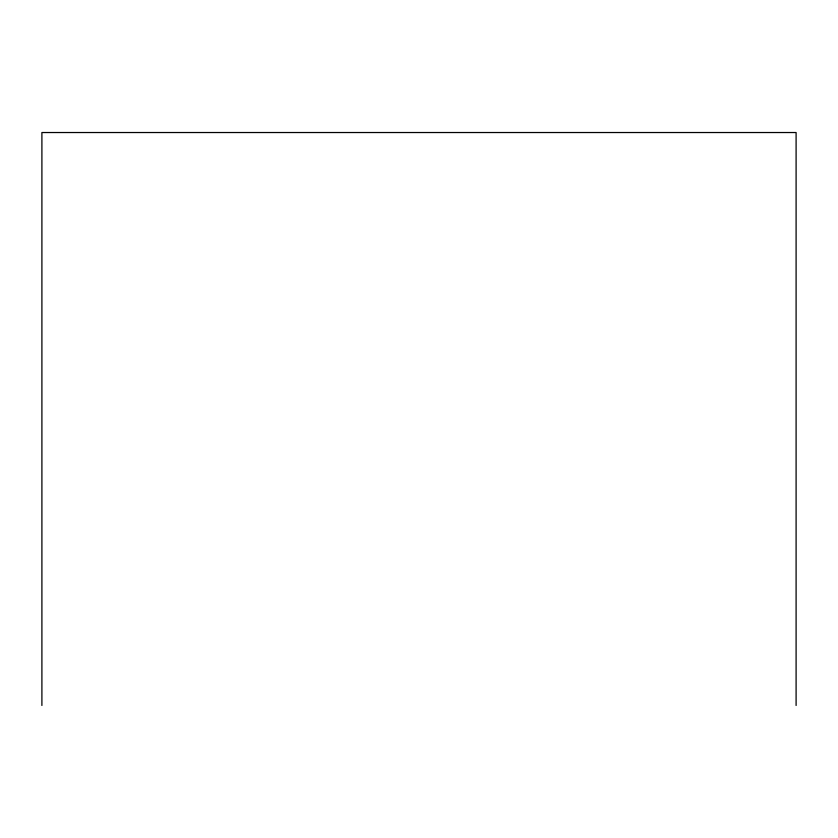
<?xml version="1.0" encoding="UTF-8"?>
<svg xmlns="http://www.w3.org/2000/svg" width="838" height="838" viewBox="0 0 838 838"><rect width="100%" height="100%" fill="white"/><g stroke="black" fill="none" stroke-linecap="round" stroke-linejoin="round"><path stroke-width="1.26" d="M796.1 705.47L796.1 132.53L41.9 132.53L41.9 705.47"/></g></svg>
